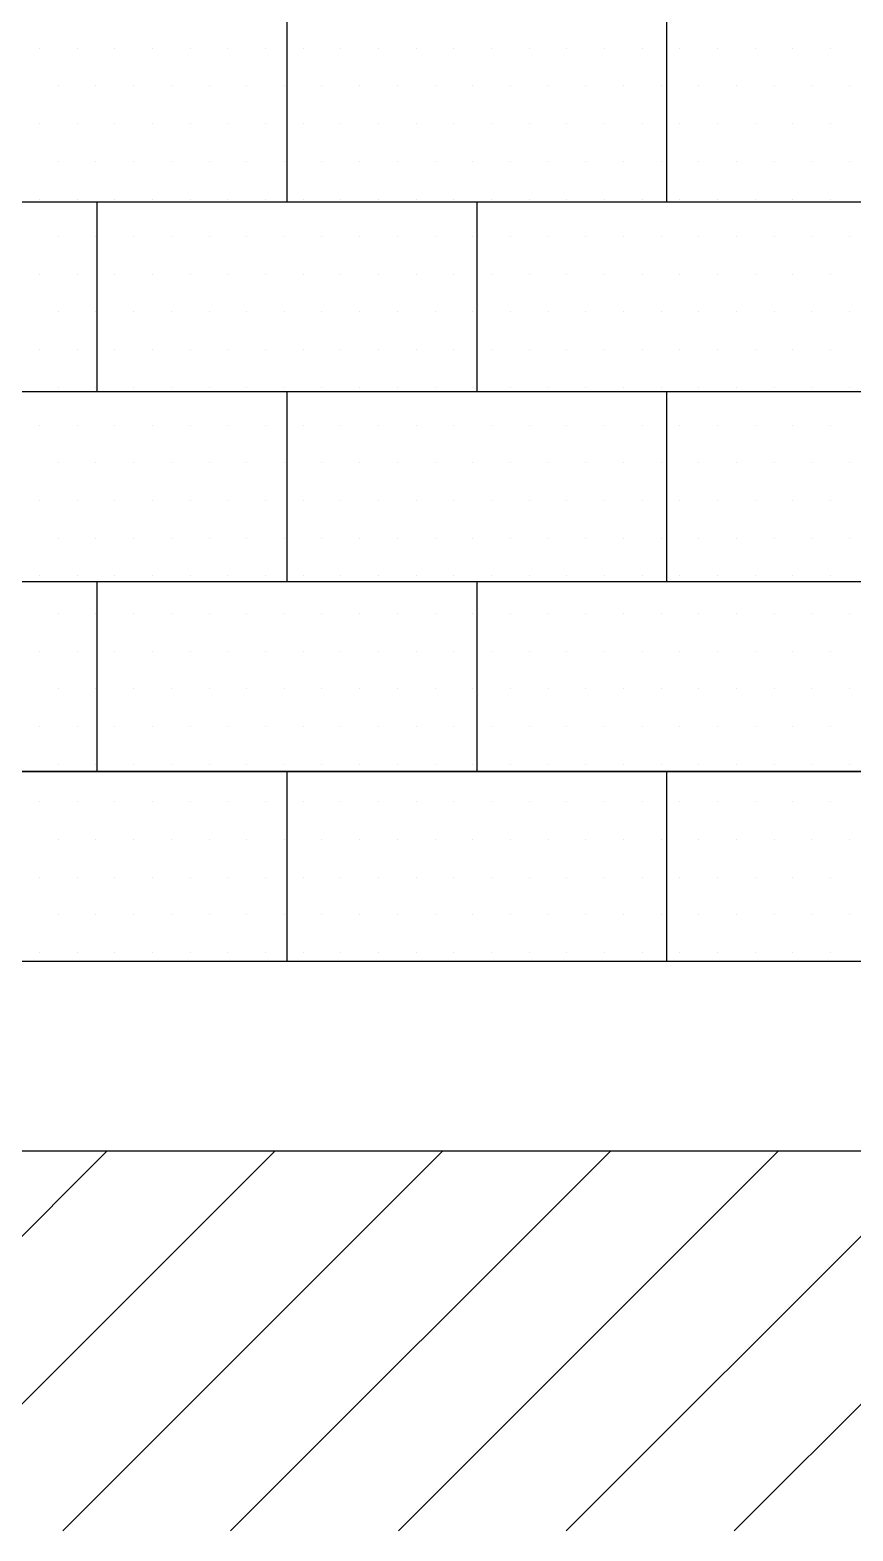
# Model space of a CAD drawing. Header units: metres. Extents: x 60.2 to 106, y 8.7 to 62.9.
# Drawn here: x 78.861 to 79.727, y 59.307 to 60.887 of the extents above; entities that cross this region are included whole.
import ezdxf

# ---------------------------------------------------------------- set-up
doc = ezdxf.new("R2010")
doc.units = ezdxf.units.M
doc.header["$LTSCALE"] = 5
doc.header["$MEASUREMENT"] = 0
for name, color, linetype, lineweight in [('A-ANNO-SCRN', 30, 'Continuous', 9), ('A-ELEV-MBE1', 7, 'Continuous', 25), ('A-ELEV-PATT', 8, 'Continuous', 18), ('A-WALL-FULL-EXTR', 7, 'Continuous', 35)]:
    doc.layers.add(name, color=color, linetype=linetype, lineweight=lineweight)

msp = doc.modelspace()

# ---------------------------------------------------------------- hatches: boundary and pattern name
at = {"layer": 'A-ANNO-SCRN'}
h = msp.add_hatch(dxfattribs=at)
h.set_pattern_fill('ANSI31', color=0)
h.set_pattern_definition([(45, (-23.21072, 10.23377), (-0.08838835, 0.08838835), [])])
h.paths.add_polyline_path([(84.6811, 59.3066), (84.6811, 59.7066), (70.9311, 59.7066), (70.9311, 59.3066)])

# ---------------------------------------------------------------- linework, layer by layer
at = {"layer": 'A-ELEV-MBE1'}
for p, q in [((79.1311, 60.9066), (79.1311, 60.7066)), ((79.5311, 60.9066), (79.5311, 60.7066)), ((77.7311, 60.7066), (80.5981, 60.7066)), ((78.9311, 60.7066), (78.9311, 60.5066)), ((79.3311, 60.7066), (79.3311, 60.5066)), ((77.7311, 60.5066), (80.5981, 60.5066)), ((79.1311, 60.5066), (79.1311, 60.3066)), ((79.5311, 60.5066), (79.5311, 60.3066)), ((77.7311, 60.3066), (80.5981, 60.3066)), ((78.9311, 60.3066), (78.9311, 60.1066)), ((79.3311, 60.3066), (79.3311, 60.1066)), ((79.1311, 60.1066), (79.1311, 59.9066)), ((79.5311, 60.1066), (79.5311, 59.9066)), ((72.9311, 59.9066), (79.3311, 59.9066)), ((79.3311, 59.9066), (82.6811, 59.9066)), ((84.6811, 59.7066), (70.9311, 59.7066))]:
    msp.add_line(p, q, dxfattribs=at)
at = {"layer": 'A-ELEV-PATT', "linetype": 'Continuous'}
for p, q in [((78.8705, 60.8682), (78.8705, 60.8682)), ((78.9102, 60.8682), (78.9102, 60.8682)), ((78.9499, 60.8682), (78.9499, 60.8682)), ((78.9895, 60.8682), (78.9895, 60.8682)), ((79.0292, 60.8682), (79.0292, 60.8682)), ((79.0689, 60.8682), (79.0689, 60.8682)), ((79.1086, 60.8682), (79.1086, 60.8682)), ((79.1483, 60.8682), (79.1483, 60.8682)), ((79.188, 60.8682), (79.188, 60.8682)), ((79.2277, 60.8682), (79.2277, 60.8682)), ((79.2674, 60.8682), (79.2674, 60.8682)), ((79.307, 60.8682), (79.307, 60.8682)), ((79.3467, 60.8682), (79.3467, 60.8682)), ((79.3864, 60.8682), (79.3864, 60.8682)), ((79.4261, 60.8682), (79.4261, 60.8682)), ((79.4658, 60.8682), (79.4658, 60.8682)), ((79.5055, 60.8682), (79.5055, 60.8682)), ((79.5452, 60.8682), (79.5452, 60.8682)), ((79.5849, 60.8682), (79.5849, 60.8682)), ((79.6245, 60.8682), (79.6245, 60.8682)), ((79.6642, 60.8682), (79.6642, 60.8682)), ((79.7039, 60.8682), (79.7039, 60.8682)), ((78.8903, 60.8285), (78.8903, 60.8285)), ((78.93, 60.8285), (78.93, 60.8285)), ((78.9697, 60.8285), (78.9697, 60.8285)), ((79.0094, 60.8285), (79.0094, 60.8285)), ((79.0491, 60.8285), (79.0491, 60.8285)), ((79.0888, 60.8285), (79.0888, 60.8285)), ((79.1284, 60.8285), (79.1284, 60.8285)), ((79.1681, 60.8285), (79.1681, 60.8285)), ((79.2078, 60.8285), (79.2078, 60.8285)), ((79.2475, 60.8285), (79.2475, 60.8285)), ((79.2872, 60.8285), (79.2872, 60.8285)), ((79.3269, 60.8285), (79.3269, 60.8285)), ((79.3666, 60.8285), (79.3666, 60.8285)), ((79.4063, 60.8285), (79.4063, 60.8285)), ((79.4459, 60.8285), (79.4459, 60.8285)), ((79.4856, 60.8285), (79.4856, 60.8285)), ((79.5253, 60.8285), (79.5253, 60.8285)), ((79.565, 60.8285), (79.565, 60.8285)), ((79.6047, 60.8285), (79.6047, 60.8285)), ((79.6444, 60.8285), (79.6444, 60.8285)), ((79.6841, 60.8285), (79.6841, 60.8285)), ((79.7238, 60.8285), (79.7238, 60.8285)), ((78.8705, 60.7888), (78.8705, 60.7888)), ((78.9102, 60.7888), (78.9102, 60.7888)), ((78.9499, 60.7888), (78.9499, 60.7888)), ((78.9895, 60.7888), (78.9895, 60.7888)), ((79.0292, 60.7888), (79.0292, 60.7888)), ((79.0689, 60.7888), (79.0689, 60.7888)), ((79.1086, 60.7888), (79.1086, 60.7888)), ((79.1483, 60.7888), (79.1483, 60.7888)), ((79.188, 60.7888), (79.188, 60.7888)), ((79.2277, 60.7888), (79.2277, 60.7888)), ((79.2674, 60.7888), (79.2674, 60.7888)), ((79.307, 60.7888), (79.307, 60.7888)), ((79.3467, 60.7888), (79.3467, 60.7888)), ((79.3864, 60.7888), (79.3864, 60.7888)), ((79.4261, 60.7888), (79.4261, 60.7888)), ((79.4658, 60.7888), (79.4658, 60.7888)), ((79.5055, 60.7888), (79.5055, 60.7888)), ((79.5452, 60.7888), (79.5452, 60.7888)), ((79.5849, 60.7888), (79.5849, 60.7888)), ((79.6245, 60.7888), (79.6245, 60.7888)), ((79.6642, 60.7888), (79.6642, 60.7888)), ((79.7039, 60.7888), (79.7039, 60.7888)), ((78.8903, 60.7491), (78.8903, 60.7491)), ((78.93, 60.7491), (78.93, 60.7491)), ((78.9697, 60.7491), (78.9697, 60.7491)), ((79.0094, 60.7491), (79.0094, 60.7491)), ((79.0491, 60.7491), (79.0491, 60.7491)), ((79.0888, 60.7491), (79.0888, 60.7491)), ((79.1284, 60.7491), (79.1284, 60.7491)), ((79.1681, 60.7491), (79.1681, 60.7491)), ((79.2078, 60.7491), (79.2078, 60.7491)), ((79.2475, 60.7491), (79.2475, 60.7491)), ((79.2872, 60.7491), (79.2872, 60.7491)), ((79.3269, 60.7491), (79.3269, 60.7491)), ((79.3666, 60.7491), (79.3666, 60.7491)), ((79.4063, 60.7491), (79.4063, 60.7491)), ((79.4459, 60.7491), (79.4459, 60.7491)), ((79.4856, 60.7491), (79.4856, 60.7491)), ((79.5253, 60.7491), (79.5253, 60.7491)), ((79.565, 60.7491), (79.565, 60.7491)), ((79.6047, 60.7491), (79.6047, 60.7491)), ((79.6444, 60.7491), (79.6444, 60.7491)), ((79.6841, 60.7491), (79.6841, 60.7491)), ((79.7238, 60.7491), (79.7238, 60.7491)), ((78.8705, 60.7094), (78.8705, 60.7094)), ((78.9102, 60.7094), (78.9102, 60.7094)), ((78.9499, 60.7094), (78.9499, 60.7094)), ((78.9895, 60.7094), (78.9895, 60.7094)), ((79.0292, 60.7094), (79.0292, 60.7094)), ((79.0689, 60.7094), (79.0689, 60.7094)), ((79.1086, 60.7094), (79.1086, 60.7094)), ((79.1483, 60.7094), (79.1483, 60.7094)), ((79.188, 60.7094), (79.188, 60.7094)), ((79.2277, 60.7094), (79.2277, 60.7094)), ((79.2674, 60.7094), (79.2674, 60.7094)), ((79.307, 60.7094), (79.307, 60.7094)), ((79.3467, 60.7094), (79.3467, 60.7094)), ((79.3864, 60.7094), (79.3864, 60.7094)), ((79.4261, 60.7094), (79.4261, 60.7094)), ((79.4658, 60.7094), (79.4658, 60.7094)), ((79.5055, 60.7094), (79.5055, 60.7094)), ((79.5452, 60.7094), (79.5452, 60.7094)), ((79.5849, 60.7094), (79.5849, 60.7094)), ((79.6245, 60.7094), (79.6245, 60.7094)), ((79.6642, 60.7094), (79.6642, 60.7094)), ((79.7039, 60.7094), (79.7039, 60.7094)), ((78.8903, 60.6697), (78.8903, 60.6697)), ((78.93, 60.6697), (78.93, 60.6697)), ((78.9697, 60.6697), (78.9697, 60.6697)), ((79.0094, 60.6697), (79.0094, 60.6697)), ((79.0491, 60.6697), (79.0491, 60.6697)), ((79.0888, 60.6697), (79.0888, 60.6697)), ((79.1284, 60.6697), (79.1284, 60.6697)), ((79.1681, 60.6697), (79.1681, 60.6697)), ((79.2078, 60.6697), (79.2078, 60.6697)), ((79.2475, 60.6697), (79.2475, 60.6697)), ((79.2872, 60.6697), (79.2872, 60.6697)), ((79.3269, 60.6697), (79.3269, 60.6697)), ((79.3666, 60.6697), (79.3666, 60.6697)), ((79.4063, 60.6697), (79.4063, 60.6697)), ((79.4459, 60.6697), (79.4459, 60.6697)), ((79.4856, 60.6697), (79.4856, 60.6697)), ((79.5253, 60.6697), (79.5253, 60.6697)), ((79.565, 60.6697), (79.565, 60.6697)), ((79.6047, 60.6697), (79.6047, 60.6697)), ((79.6444, 60.6697), (79.6444, 60.6697)), ((79.6841, 60.6697), (79.6841, 60.6697)), ((79.7238, 60.6697), (79.7238, 60.6697)), ((78.8705, 60.63), (78.8705, 60.63)), ((78.9102, 60.63), (78.9102, 60.63)), ((78.9499, 60.63), (78.9499, 60.63)), ((78.9895, 60.63), (78.9895, 60.63)), ((79.0292, 60.63), (79.0292, 60.63)), ((79.0689, 60.63), (79.0689, 60.63)), ((79.1086, 60.63), (79.1086, 60.63)), ((79.1483, 60.63), (79.1483, 60.63)), ((79.188, 60.63), (79.188, 60.63)), ((79.2277, 60.63), (79.2277, 60.63)), ((79.2674, 60.63), (79.2674, 60.63)), ((79.307, 60.63), (79.307, 60.63)), ((79.3467, 60.63), (79.3467, 60.63)), ((79.3864, 60.63), (79.3864, 60.63)), ((79.4261, 60.63), (79.4261, 60.63)), ((79.4658, 60.63), (79.4658, 60.63)), ((79.5055, 60.63), (79.5055, 60.63)), ((79.5452, 60.63), (79.5452, 60.63)), ((79.5849, 60.63), (79.5849, 60.63)), ((79.6245, 60.63), (79.6245, 60.63)), ((79.6642, 60.63), (79.6642, 60.63)), ((79.7039, 60.63), (79.7039, 60.63)), ((78.8903, 60.5904), (78.8903, 60.5904)), ((78.93, 60.5904), (78.93, 60.5904)), ((78.9697, 60.5904), (78.9697, 60.5904)), ((79.0094, 60.5904), (79.0094, 60.5904)), ((79.0491, 60.5904), (79.0491, 60.5904)), ((79.0888, 60.5904), (79.0888, 60.5904)), ((79.1284, 60.5904), (79.1284, 60.5904)), ((79.1681, 60.5904), (79.1681, 60.5904)), ((79.2078, 60.5904), (79.2078, 60.5904)), ((79.2475, 60.5904), (79.2475, 60.5904)), ((79.2872, 60.5904), (79.2872, 60.5904)), ((79.3269, 60.5904), (79.3269, 60.5904)), ((79.3666, 60.5904), (79.3666, 60.5904)), ((79.4063, 60.5904), (79.4063, 60.5904)), ((79.4459, 60.5904), (79.4459, 60.5904)), ((79.4856, 60.5904), (79.4856, 60.5904)), ((79.5253, 60.5904), (79.5253, 60.5904)), ((79.565, 60.5904), (79.565, 60.5904)), ((79.6047, 60.5904), (79.6047, 60.5904)), ((79.6444, 60.5904), (79.6444, 60.5904)), ((79.6841, 60.5904), (79.6841, 60.5904)), ((79.7238, 60.5904), (79.7238, 60.5904)), ((78.8705, 60.5507), (78.8705, 60.5507)), ((78.9102, 60.5507), (78.9102, 60.5507)), ((78.9499, 60.5507), (78.9499, 60.5507)), ((78.9895, 60.5507), (78.9895, 60.5507)), ((79.0292, 60.5507), (79.0292, 60.5507)), ((79.0689, 60.5507), (79.0689, 60.5507)), ((79.1086, 60.5507), (79.1086, 60.5507)), ((79.1483, 60.5507), (79.1483, 60.5507)), ((79.188, 60.5507), (79.188, 60.5507)), ((79.2277, 60.5507), (79.2277, 60.5507)), ((79.2674, 60.5507), (79.2674, 60.5507)), ((79.307, 60.5507), (79.307, 60.5507)), ((79.3467, 60.5507), (79.3467, 60.5507)), ((79.3864, 60.5507), (79.3864, 60.5507)), ((79.4261, 60.5507), (79.4261, 60.5507)), ((79.4658, 60.5507), (79.4658, 60.5507)), ((79.5055, 60.5507), (79.5055, 60.5507)), ((79.5452, 60.5507), (79.5452, 60.5507)), ((79.5849, 60.5507), (79.5849, 60.5507)), ((79.6245, 60.5507), (79.6245, 60.5507)), ((79.6642, 60.5507), (79.6642, 60.5507)), ((79.7039, 60.5507), (79.7039, 60.5507)), ((78.8903, 60.511), (78.8903, 60.511)), ((78.93, 60.511), (78.93, 60.511)), ((78.9697, 60.511), (78.9697, 60.511)), ((79.0094, 60.511), (79.0094, 60.511)), ((79.0491, 60.511), (79.0491, 60.511)), ((79.0888, 60.511), (79.0888, 60.511)), ((79.1284, 60.511), (79.1284, 60.511)), ((79.1681, 60.511), (79.1681, 60.511)), ((79.2078, 60.511), (79.2078, 60.511)), ((79.2475, 60.511), (79.2475, 60.511)), ((79.2872, 60.511), (79.2872, 60.511)), ((79.3269, 60.511), (79.3269, 60.511)), ((79.3666, 60.511), (79.3666, 60.511)), ((79.4063, 60.511), (79.4063, 60.511)), ((79.4459, 60.511), (79.4459, 60.511)), ((79.4856, 60.511), (79.4856, 60.511)), ((79.5253, 60.511), (79.5253, 60.511)), ((79.565, 60.511), (79.565, 60.511)), ((79.6047, 60.511), (79.6047, 60.511)), ((79.6444, 60.511), (79.6444, 60.511)), ((79.6841, 60.511), (79.6841, 60.511)), ((79.7238, 60.511), (79.7238, 60.511)), ((78.8705, 60.4713), (78.8705, 60.4713)), ((78.9102, 60.4713), (78.9102, 60.4713)), ((78.9499, 60.4713), (78.9499, 60.4713)), ((78.9895, 60.4713), (78.9895, 60.4713)), ((79.0292, 60.4713), (79.0292, 60.4713)), ((79.0689, 60.4713), (79.0689, 60.4713)), ((79.1086, 60.4713), (79.1086, 60.4713)), ((79.1483, 60.4713), (79.1483, 60.4713)), ((79.188, 60.4713), (79.188, 60.4713)), ((79.2277, 60.4713), (79.2277, 60.4713)), ((79.2674, 60.4713), (79.2674, 60.4713)), ((79.307, 60.4713), (79.307, 60.4713)), ((79.3467, 60.4713), (79.3467, 60.4713)), ((79.3864, 60.4713), (79.3864, 60.4713)), ((79.4261, 60.4713), (79.4261, 60.4713)), ((79.4658, 60.4713), (79.4658, 60.4713)), ((79.5055, 60.4713), (79.5055, 60.4713)), ((79.5452, 60.4713), (79.5452, 60.4713)), ((79.5849, 60.4713), (79.5849, 60.4713)), ((79.6245, 60.4713), (79.6245, 60.4713)), ((79.6642, 60.4713), (79.6642, 60.4713)), ((79.7039, 60.4713), (79.7039, 60.4713)), ((78.8903, 60.4316), (78.8903, 60.4316)), ((78.93, 60.4316), (78.93, 60.4316)), ((78.9697, 60.4316), (78.9697, 60.4316)), ((79.0094, 60.4316), (79.0094, 60.4316)), ((79.0491, 60.4316), (79.0491, 60.4316)), ((79.0888, 60.4316), (79.0888, 60.4316)), ((79.1284, 60.4316), (79.1284, 60.4316)), ((79.1681, 60.4316), (79.1681, 60.4316)), ((79.2078, 60.4316), (79.2078, 60.4316)), ((79.2475, 60.4316), (79.2475, 60.4316)), ((79.2872, 60.4316), (79.2872, 60.4316)), ((79.3269, 60.4316), (79.3269, 60.4316)), ((79.3666, 60.4316), (79.3666, 60.4316)), ((79.4063, 60.4316), (79.4063, 60.4316)), ((79.4459, 60.4316), (79.4459, 60.4316)), ((79.4856, 60.4316), (79.4856, 60.4316)), ((79.5253, 60.4316), (79.5253, 60.4316)), ((79.565, 60.4316), (79.565, 60.4316)), ((79.6047, 60.4316), (79.6047, 60.4316)), ((79.6444, 60.4316), (79.6444, 60.4316)), ((79.6841, 60.4316), (79.6841, 60.4316)), ((79.7238, 60.4316), (79.7238, 60.4316)), ((78.8705, 60.3919), (78.8705, 60.3919)), ((78.9102, 60.3919), (78.9102, 60.3919)), ((78.9499, 60.3919), (78.9499, 60.3919)), ((78.9895, 60.3919), (78.9895, 60.3919)), ((79.0292, 60.3919), (79.0292, 60.3919)), ((79.0689, 60.3919), (79.0689, 60.3919)), ((79.1086, 60.3919), (79.1086, 60.3919)), ((79.1483, 60.3919), (79.1483, 60.3919)), ((79.188, 60.3919), (79.188, 60.3919)), ((79.2277, 60.3919), (79.2277, 60.3919)), ((79.2674, 60.3919), (79.2674, 60.3919)), ((79.307, 60.3919), (79.307, 60.3919)), ((79.3467, 60.3919), (79.3467, 60.3919)), ((79.3864, 60.3919), (79.3864, 60.3919)), ((79.4261, 60.3919), (79.4261, 60.3919)), ((79.4658, 60.3919), (79.4658, 60.3919)), ((79.5055, 60.3919), (79.5055, 60.3919)), ((79.5452, 60.3919), (79.5452, 60.3919)), ((79.5849, 60.3919), (79.5849, 60.3919)), ((79.6245, 60.3919), (79.6245, 60.3919)), ((79.6642, 60.3919), (79.6642, 60.3919)), ((79.7039, 60.3919), (79.7039, 60.3919)), ((78.8903, 60.3522), (78.8903, 60.3522)), ((78.93, 60.3522), (78.93, 60.3522)), ((78.9697, 60.3522), (78.9697, 60.3522)), ((79.0094, 60.3522), (79.0094, 60.3522)), ((79.0491, 60.3522), (79.0491, 60.3522)), ((79.0888, 60.3522), (79.0888, 60.3522)), ((79.1284, 60.3522), (79.1284, 60.3522)), ((79.1681, 60.3522), (79.1681, 60.3522)), ((79.2078, 60.3522), (79.2078, 60.3522)), ((79.2475, 60.3522), (79.2475, 60.3522)), ((79.2872, 60.3522), (79.2872, 60.3522)), ((79.3269, 60.3522), (79.3269, 60.3522)), ((79.3666, 60.3522), (79.3666, 60.3522)), ((79.4063, 60.3522), (79.4063, 60.3522)), ((79.4459, 60.3522), (79.4459, 60.3522)), ((79.4856, 60.3522), (79.4856, 60.3522)), ((79.5253, 60.3522), (79.5253, 60.3522)), ((79.565, 60.3522), (79.565, 60.3522)), ((79.6047, 60.3522), (79.6047, 60.3522)), ((79.6444, 60.3522), (79.6444, 60.3522)), ((79.6841, 60.3522), (79.6841, 60.3522)), ((79.7238, 60.3522), (79.7238, 60.3522)), ((78.8705, 60.3125), (78.8705, 60.3125)), ((78.9102, 60.3125), (78.9102, 60.3125)), ((78.9499, 60.3125), (78.9499, 60.3125)), ((78.9895, 60.3125), (78.9895, 60.3125)), ((79.0292, 60.3125), (79.0292, 60.3125)), ((79.0689, 60.3125), (79.0689, 60.3125)), ((79.1086, 60.3125), (79.1086, 60.3125)), ((79.1483, 60.3125), (79.1483, 60.3125)), ((79.188, 60.3125), (79.188, 60.3125)), ((79.2277, 60.3125), (79.2277, 60.3125)), ((79.2674, 60.3125), (79.2674, 60.3125)), ((79.307, 60.3125), (79.307, 60.3125)), ((79.3467, 60.3125), (79.3467, 60.3125)), ((79.3864, 60.3125), (79.3864, 60.3125)), ((79.4261, 60.3125), (79.4261, 60.3125)), ((79.4658, 60.3125), (79.4658, 60.3125)), ((79.5055, 60.3125), (79.5055, 60.3125)), ((79.5452, 60.3125), (79.5452, 60.3125)), ((79.5849, 60.3125), (79.5849, 60.3125)), ((79.6245, 60.3125), (79.6245, 60.3125)), ((79.6642, 60.3125), (79.6642, 60.3125)), ((79.7039, 60.3125), (79.7039, 60.3125)), ((78.8903, 60.2729), (78.8903, 60.2729)), ((78.93, 60.2729), (78.93, 60.2729)), ((78.9697, 60.2729), (78.9697, 60.2729)), ((79.0094, 60.2729), (79.0094, 60.2729)), ((79.0491, 60.2729), (79.0491, 60.2729)), ((79.0888, 60.2729), (79.0888, 60.2729)), ((79.1284, 60.2729), (79.1284, 60.2729)), ((79.1681, 60.2729), (79.1681, 60.2729)), ((79.2078, 60.2729), (79.2078, 60.2729)), ((79.2475, 60.2729), (79.2475, 60.2729)), ((79.2872, 60.2729), (79.2872, 60.2729)), ((79.3269, 60.2729), (79.3269, 60.2729)), ((79.3666, 60.2729), (79.3666, 60.2729)), ((79.4063, 60.2729), (79.4063, 60.2729)), ((79.4459, 60.2729), (79.4459, 60.2729)), ((79.4856, 60.2729), (79.4856, 60.2729)), ((79.5253, 60.2729), (79.5253, 60.2729)), ((79.565, 60.2729), (79.565, 60.2729)), ((79.6047, 60.2729), (79.6047, 60.2729)), ((79.6444, 60.2729), (79.6444, 60.2729)), ((79.6841, 60.2729), (79.6841, 60.2729)), ((79.7238, 60.2729), (79.7238, 60.2729)), ((78.8705, 60.2332), (78.8705, 60.2332)), ((78.9102, 60.2332), (78.9102, 60.2332)), ((78.9499, 60.2332), (78.9499, 60.2332)), ((78.9895, 60.2332), (78.9895, 60.2332)), ((79.0292, 60.2332), (79.0292, 60.2332)), ((79.0689, 60.2332), (79.0689, 60.2332)), ((79.1086, 60.2332), (79.1086, 60.2332)), ((79.1483, 60.2332), (79.1483, 60.2332)), ((79.188, 60.2332), (79.188, 60.2332)), ((79.2277, 60.2332), (79.2277, 60.2332)), ((79.2674, 60.2332), (79.2674, 60.2332)), ((79.307, 60.2332), (79.307, 60.2332)), ((79.3467, 60.2332), (79.3467, 60.2332)), ((79.3864, 60.2332), (79.3864, 60.2332)), ((79.4261, 60.2332), (79.4261, 60.2332)), ((79.4658, 60.2332), (79.4658, 60.2332)), ((79.5055, 60.2332), (79.5055, 60.2332)), ((79.5452, 60.2332), (79.5452, 60.2332)), ((79.5849, 60.2332), (79.5849, 60.2332)), ((79.6245, 60.2332), (79.6245, 60.2332)), ((79.6642, 60.2332), (79.6642, 60.2332)), ((79.7039, 60.2332), (79.7039, 60.2332)), ((78.8903, 60.1935), (78.8903, 60.1935)), ((78.93, 60.1935), (78.93, 60.1935)), ((78.9697, 60.1935), (78.9697, 60.1935)), ((79.0094, 60.1935), (79.0094, 60.1935)), ((79.0491, 60.1935), (79.0491, 60.1935)), ((79.0888, 60.1935), (79.0888, 60.1935)), ((79.1284, 60.1935), (79.1284, 60.1935)), ((79.1681, 60.1935), (79.1681, 60.1935)), ((79.2078, 60.1935), (79.2078, 60.1935)), ((79.2475, 60.1935), (79.2475, 60.1935)), ((79.2872, 60.1935), (79.2872, 60.1935)), ((79.3269, 60.1935), (79.3269, 60.1935)), ((79.3666, 60.1935), (79.3666, 60.1935)), ((79.4063, 60.1935), (79.4063, 60.1935)), ((79.4459, 60.1935), (79.4459, 60.1935)), ((79.4856, 60.1935), (79.4856, 60.1935)), ((79.5253, 60.1935), (79.5253, 60.1935)), ((79.565, 60.1935), (79.565, 60.1935)), ((79.6047, 60.1935), (79.6047, 60.1935)), ((79.6444, 60.1935), (79.6444, 60.1935)), ((79.6841, 60.1935), (79.6841, 60.1935)), ((79.7238, 60.1935), (79.7238, 60.1935)), ((78.8705, 60.1538), (78.8705, 60.1538)), ((78.9102, 60.1538), (78.9102, 60.1538)), ((78.9499, 60.1538), (78.9499, 60.1538)), ((78.9895, 60.1538), (78.9895, 60.1538)), ((79.0292, 60.1538), (79.0292, 60.1538)), ((79.0689, 60.1538), (79.0689, 60.1538)), ((79.1086, 60.1538), (79.1086, 60.1538)), ((79.1483, 60.1538), (79.1483, 60.1538)), ((79.188, 60.1538), (79.188, 60.1538)), ((79.2277, 60.1538), (79.2277, 60.1538)), ((79.2674, 60.1538), (79.2674, 60.1538)), ((79.307, 60.1538), (79.307, 60.1538)), ((79.3467, 60.1538), (79.3467, 60.1538)), ((79.3864, 60.1538), (79.3864, 60.1538)), ((79.4261, 60.1538), (79.4261, 60.1538)), ((79.4658, 60.1538), (79.4658, 60.1538)), ((79.5055, 60.1538), (79.5055, 60.1538)), ((79.5452, 60.1538), (79.5452, 60.1538)), ((79.5849, 60.1538), (79.5849, 60.1538)), ((79.6245, 60.1538), (79.6245, 60.1538)), ((79.6642, 60.1538), (79.6642, 60.1538)), ((79.7039, 60.1538), (79.7039, 60.1538)), ((78.8903, 60.1141), (78.8903, 60.1141)), ((78.93, 60.1141), (78.93, 60.1141)), ((78.9697, 60.1141), (78.9697, 60.1141)), ((79.0094, 60.1141), (79.0094, 60.1141)), ((79.0491, 60.1141), (79.0491, 60.1141)), ((79.0888, 60.1141), (79.0888, 60.1141)), ((79.1284, 60.1141), (79.1284, 60.1141)), ((79.1681, 60.1141), (79.1681, 60.1141)), ((79.2078, 60.1141), (79.2078, 60.1141)), ((79.2475, 60.1141), (79.2475, 60.1141)), ((79.2872, 60.1141), (79.2872, 60.1141)), ((79.3269, 60.1141), (79.3269, 60.1141)), ((79.3666, 60.1141), (79.3666, 60.1141)), ((79.4063, 60.1141), (79.4063, 60.1141)), ((79.4459, 60.1141), (79.4459, 60.1141)), ((79.4856, 60.1141), (79.4856, 60.1141)), ((79.5253, 60.1141), (79.5253, 60.1141)), ((79.565, 60.1141), (79.565, 60.1141)), ((79.6047, 60.1141), (79.6047, 60.1141)), ((79.6444, 60.1141), (79.6444, 60.1141)), ((79.6841, 60.1141), (79.6841, 60.1141)), ((79.7238, 60.1141), (79.7238, 60.1141)), ((78.8705, 60.0744), (78.8705, 60.0744)), ((78.9102, 60.0744), (78.9102, 60.0744)), ((78.9499, 60.0744), (78.9499, 60.0744)), ((78.9895, 60.0744), (78.9895, 60.0744)), ((79.0292, 60.0744), (79.0292, 60.0744)), ((79.0689, 60.0744), (79.0689, 60.0744)), ((79.1086, 60.0744), (79.1086, 60.0744)), ((79.1483, 60.0744), (79.1483, 60.0744)), ((79.188, 60.0744), (79.188, 60.0744)), ((79.2277, 60.0744), (79.2277, 60.0744)), ((79.2674, 60.0744), (79.2674, 60.0744)), ((79.307, 60.0744), (79.307, 60.0744)), ((79.3467, 60.0744), (79.3467, 60.0744)), ((79.3864, 60.0744), (79.3864, 60.0744)), ((79.4261, 60.0744), (79.4261, 60.0744)), ((79.4658, 60.0744), (79.4658, 60.0744)), ((79.5055, 60.0744), (79.5055, 60.0744)), ((79.5452, 60.0744), (79.5452, 60.0744)), ((79.5849, 60.0744), (79.5849, 60.0744)), ((79.6245, 60.0744), (79.6245, 60.0744)), ((79.6642, 60.0744), (79.6642, 60.0744)), ((79.7039, 60.0744), (79.7039, 60.0744)), ((78.8903, 60.0347), (78.8903, 60.0347)), ((78.93, 60.0347), (78.93, 60.0347)), ((78.9697, 60.0347), (78.9697, 60.0347)), ((79.0094, 60.0347), (79.0094, 60.0347)), ((79.0491, 60.0347), (79.0491, 60.0347)), ((79.0888, 60.0347), (79.0888, 60.0347)), ((79.1284, 60.0347), (79.1284, 60.0347)), ((79.1681, 60.0347), (79.1681, 60.0347)), ((79.2078, 60.0347), (79.2078, 60.0347)), ((79.2475, 60.0347), (79.2475, 60.0347)), ((79.2872, 60.0347), (79.2872, 60.0347)), ((79.3269, 60.0347), (79.3269, 60.0347)), ((79.3666, 60.0347), (79.3666, 60.0347)), ((79.4063, 60.0347), (79.4063, 60.0347)), ((79.4459, 60.0347), (79.4459, 60.0347)), ((79.4856, 60.0347), (79.4856, 60.0347)), ((79.5253, 60.0347), (79.5253, 60.0347)), ((79.565, 60.0347), (79.565, 60.0347)), ((79.6047, 60.0347), (79.6047, 60.0347)), ((79.6444, 60.0347), (79.6444, 60.0347)), ((79.6841, 60.0347), (79.6841, 60.0347)), ((79.7238, 60.0347), (79.7238, 60.0347)), ((78.8705, 59.995), (78.8705, 59.995)), ((78.9102, 59.995), (78.9102, 59.995)), ((78.9499, 59.995), (78.9499, 59.995)), ((78.9895, 59.995), (78.9895, 59.995)), ((79.0292, 59.995), (79.0292, 59.995)), ((79.0689, 59.995), (79.0689, 59.995)), ((79.1086, 59.995), (79.1086, 59.995)), ((79.1483, 59.995), (79.1483, 59.995)), ((79.188, 59.995), (79.188, 59.995)), ((79.2277, 59.995), (79.2277, 59.995)), ((79.2674, 59.995), (79.2674, 59.995)), ((79.307, 59.995), (79.307, 59.995)), ((79.3467, 59.995), (79.3467, 59.995)), ((79.3864, 59.995), (79.3864, 59.995)), ((79.4261, 59.995), (79.4261, 59.995)), ((79.4658, 59.995), (79.4658, 59.995)), ((79.5055, 59.995), (79.5055, 59.995)), ((79.5452, 59.995), (79.5452, 59.995)), ((79.5849, 59.995), (79.5849, 59.995)), ((79.6245, 59.995), (79.6245, 59.995)), ((79.6642, 59.995), (79.6642, 59.995)), ((79.7039, 59.995), (79.7039, 59.995)), ((78.8903, 59.9554), (78.8903, 59.9554)), ((78.93, 59.9554), (78.93, 59.9554)), ((78.9697, 59.9554), (78.9697, 59.9554)), ((79.0094, 59.9554), (79.0094, 59.9554)), ((79.0491, 59.9554), (79.0491, 59.9554)), ((79.0888, 59.9554), (79.0888, 59.9554)), ((79.1284, 59.9554), (79.1284, 59.9554)), ((79.1681, 59.9554), (79.1681, 59.9554)), ((79.2078, 59.9554), (79.2078, 59.9554)), ((79.2475, 59.9554), (79.2475, 59.9554)), ((79.2872, 59.9554), (79.2872, 59.9554)), ((79.3269, 59.9554), (79.3269, 59.9554)), ((79.3666, 59.9554), (79.3666, 59.9554)), ((79.4063, 59.9554), (79.4063, 59.9554)), ((79.4459, 59.9554), (79.4459, 59.9554)), ((79.4856, 59.9554), (79.4856, 59.9554)), ((79.5253, 59.9554), (79.5253, 59.9554)), ((79.565, 59.9554), (79.565, 59.9554)), ((79.6047, 59.9554), (79.6047, 59.9554)), ((79.6444, 59.9554), (79.6444, 59.9554)), ((79.6841, 59.9554), (79.6841, 59.9554)), ((79.7238, 59.9554), (79.7238, 59.9554)), ((78.8705, 59.9157), (78.8705, 59.9157)), ((78.9102, 59.9157), (78.9102, 59.9157)), ((78.9499, 59.9157), (78.9499, 59.9157)), ((78.9895, 59.9157), (78.9895, 59.9157)), ((79.0292, 59.9157), (79.0292, 59.9157)), ((79.0689, 59.9157), (79.0689, 59.9157)), ((79.1086, 59.9157), (79.1086, 59.9157)), ((79.1483, 59.9157), (79.1483, 59.9157)), ((79.188, 59.9157), (79.188, 59.9157)), ((79.2277, 59.9157), (79.2277, 59.9157)), ((79.2674, 59.9157), (79.2674, 59.9157)), ((79.307, 59.9157), (79.307, 59.9157)), ((79.3467, 59.9157), (79.3467, 59.9157)), ((79.3864, 59.9157), (79.3864, 59.9157)), ((79.4261, 59.9157), (79.4261, 59.9157)), ((79.4658, 59.9157), (79.4658, 59.9157)), ((79.5055, 59.9157), (79.5055, 59.9157)), ((79.5452, 59.9157), (79.5452, 59.9157)), ((79.5849, 59.9157), (79.5849, 59.9157)), ((79.6245, 59.9157), (79.6245, 59.9157)), ((79.6642, 59.9157), (79.6642, 59.9157)), ((79.7039, 59.9157), (79.7039, 59.9157))]:
    msp.add_line(p, q, dxfattribs=at)
at = {"layer": 'A-WALL-FULL-EXTR'}
msp.add_line((80.5969, 60.1066), (77.7311, 60.1066), dxfattribs=at)

doc.saveas('drawing.dxf')
